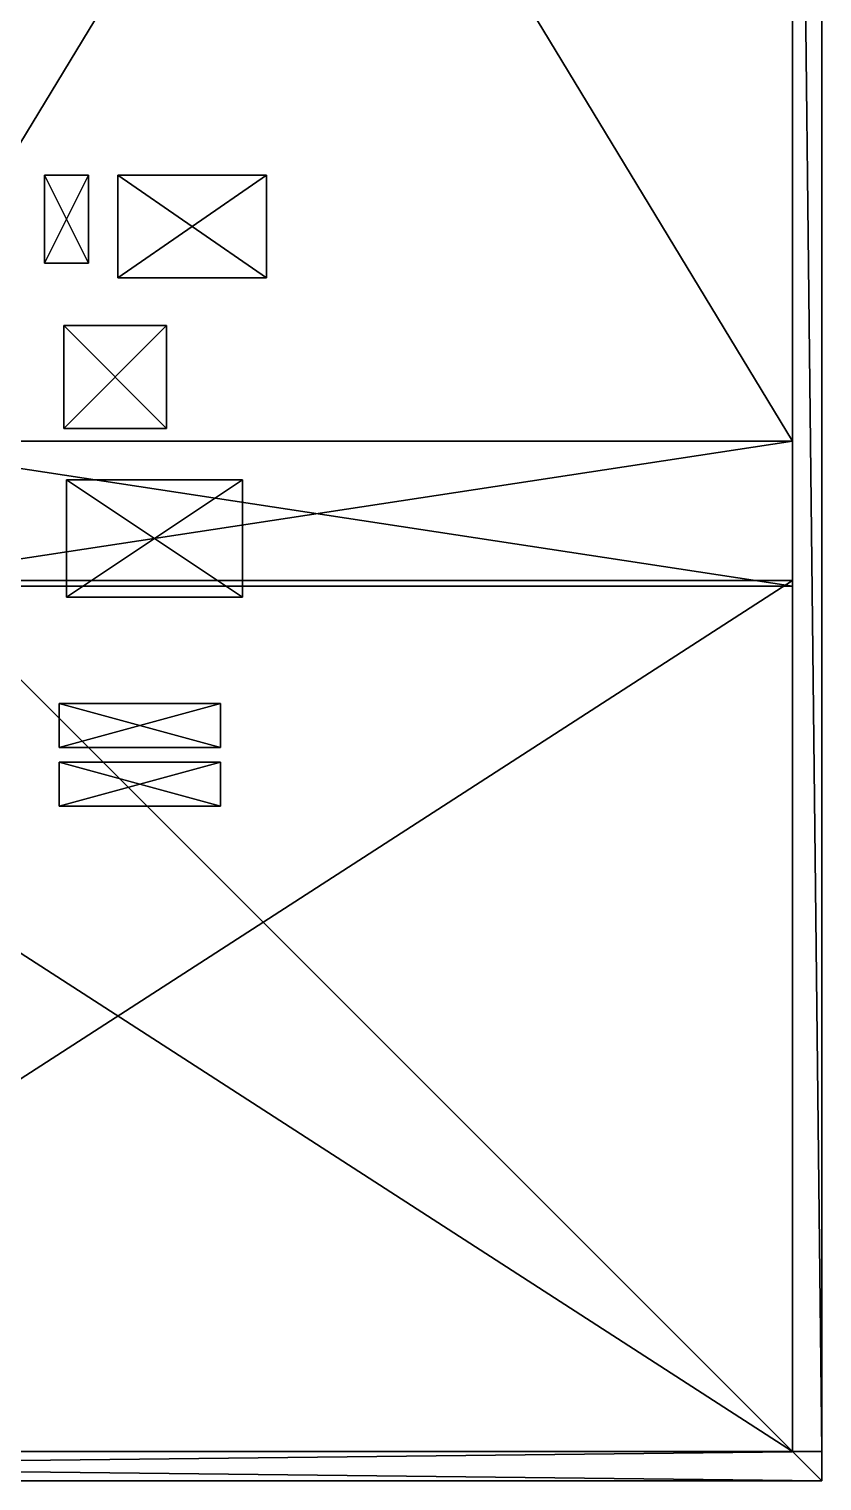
# Model space of a CAD drawing. Extents: x -6144 to 9632, y -5120 to 9632.
# Drawn here: x 8767 to 9632, y 6752 to 8336 of the extents above; entities that cross this region are included whole.
import ezdxf

# ---------------------------------------------------------------- set-up
doc = ezdxf.new("R2010")
doc.units = 0

msp = doc.modelspace()

# ---------------------------------------------------------------- meshes
at = {"layer": 'OBJECT1163', "color": 50}
mesh = msp.add_polyface(dxfattribs=at)
corners = [(8808, 7716, 11264), (8808, 7716, 10688), (8808, 7844, 10688), (8808, 7844, 11264), (9000, 7844, 11264), (9000, 7844, 10688), (9000, 7716, 10688), (9000, 7716, 11264)]
mesh.append_faces([[corners[k] for k in face] for face in [(1, 3, 0), (5, 7, 4), (6, 0, 7), (2, 4, 3), (1, 5, 2), (3, 7, 0)]], dxfattribs={"vtx0": -1})
mesh.append_faces([[corners[k] for k in face] for face in [(1, 2, 3), (5, 6, 7), (6, 1, 0), (2, 5, 4), (1, 6, 5), (3, 4, 7)]], dxfattribs={"vtx2": -1})
at = {"layer": 'OBJECT127', "color": 50}
mesh = msp.add_polyface(dxfattribs=at)
corners = [(9600, 9632, 10656), (9632, 9632, 10656), (9632, 9632, 12000), (9600, 9632, 12000), (9600, 6784, 10656), (9632, 6784, 10656), (9600, 6784, 12000), (9632, 6784, 12000)]
mesh.append_faces([[corners[k] for k in face] for face in [(1, 3, 0), (0, 5, 1), (3, 7, 6), (0, 6, 4), (1, 7, 2), (4, 7, 5)]], dxfattribs={"vtx0": -1})
mesh.append_faces([[corners[k] for k in face] for face in [(1, 2, 3), (0, 4, 5), (3, 2, 7), (0, 3, 6), (1, 5, 7), (4, 6, 7)]], dxfattribs={"vtx2": -1})
at = {"layer": 'OBJECT129', "color": 50}
mesh = msp.add_polyface(dxfattribs=at)
corners = [(6784, 6752, 12000), (6784, 6752, 10656), (6784, 6784, 10656), (6784, 6784, 12000), (9632, 6784, 12000), (9632, 6784, 10656), (9632, 6752, 10656), (9632, 6752, 12000)]
mesh.append_faces([[corners[k] for k in face] for face in [(1, 3, 0), (5, 7, 4), (6, 0, 7), (2, 4, 3), (1, 5, 2), (3, 7, 0)]], dxfattribs={"vtx0": -1})
mesh.append_faces([[corners[k] for k in face] for face in [(1, 2, 3), (5, 6, 7), (6, 1, 0), (2, 5, 4), (1, 6, 5), (3, 4, 7)]], dxfattribs={"vtx2": -1})
at = {"layer": 'OBJECT1302', "color": 50}
mesh = msp.add_polyface(dxfattribs=at)
corners = [(8976, 7552, 10688), (8800, 7552, 10688), (8800, 7552, 10864), (8976, 7552, 10864), (8800, 7600, 10688), (8976, 7600, 10688), (8976, 7600, 10864), (8800, 7600, 10864)]
mesh.append_faces([[corners[k] for k in face] for face in [(1, 3, 0), (5, 7, 4), (4, 0, 5), (2, 6, 3), (1, 7, 2), (5, 3, 6)]], dxfattribs={"vtx0": -1})
mesh.append_faces([[corners[k] for k in face] for face in [(1, 2, 3), (5, 6, 7), (4, 1, 0), (2, 7, 6), (1, 4, 7), (5, 0, 3)]], dxfattribs={"vtx2": -1})
at = {"layer": 'OBJECT1396', "color": 50}
mesh = msp.add_polyface(dxfattribs=at)
corners = [(8864, 8064, 10896), (8864, 8064, 10688), (8864, 8176, 10688), (8864, 8176, 10896), (9026, 8176, 10896), (9026, 8176, 10688), (9026, 8064, 10688), (9026, 8064, 10896)]
mesh.append_faces([[corners[k] for k in face] for face in [(1, 3, 0), (5, 7, 4), (6, 0, 7), (2, 4, 3), (1, 5, 2), (3, 7, 0)]], dxfattribs={"vtx0": -1})
mesh.append_faces([[corners[k] for k in face] for face in [(1, 2, 3), (5, 6, 7), (6, 1, 0), (2, 5, 4), (1, 6, 5), (3, 4, 7)]], dxfattribs={"vtx2": -1})
at = {"layer": 'OBJECT1448', "color": 50}
mesh = msp.add_polyface(dxfattribs=at)
corners = [(8805, 7900, 10976), (8805, 7900, 10688), (8805, 8012, 10688), (8805, 8012, 10976), (8917, 8012, 10976), (8917, 8012, 10688), (8917, 7900, 10688), (8917, 7900, 10976)]
mesh.append_faces([[corners[k] for k in face] for face in [(1, 3, 0), (5, 7, 4), (6, 0, 7), (2, 4, 3), (1, 5, 2), (3, 7, 0)]], dxfattribs={"vtx0": -1})
mesh.append_faces([[corners[k] for k in face] for face in [(1, 2, 3), (5, 6, 7), (6, 1, 0), (2, 5, 4), (1, 6, 5), (3, 4, 7)]], dxfattribs={"vtx2": -1})
at = {"layer": 'OBJECT1579', "color": 50}
mesh = msp.add_polyface(dxfattribs=at)
corners = [(8800, 7488, 10864), (8800, 7488, 10688), (8800, 7536, 10688), (8800, 7536, 10864), (8976, 7536, 10864), (8976, 7536, 10688), (8976, 7488, 10688), (8976, 7488, 10864)]
mesh.append_faces([[corners[k] for k in face] for face in [(1, 3, 0), (5, 7, 4), (6, 0, 7), (2, 4, 3), (1, 5, 2), (3, 7, 0)]], dxfattribs={"vtx0": -1})
mesh.append_faces([[corners[k] for k in face] for face in [(1, 2, 3), (5, 6, 7), (6, 1, 0), (2, 5, 4), (1, 6, 5), (3, 4, 7)]], dxfattribs={"vtx2": -1})
at = {"layer": 'OBJECT1609', "color": 50}
mesh = msp.add_polyface(dxfattribs=at)
corners = [(8784, 8080, 11200), (8784, 8080, 10688), (8784, 8176, 10688), (8784, 8176, 11200), (8832, 8176, 11200), (8832, 8176, 10688), (8832, 8080, 10688), (8832, 8080, 11200)]
mesh.append_faces([[corners[k] for k in face] for face in [(1, 3, 0), (5, 7, 4), (6, 0, 7), (2, 4, 3), (1, 5, 2), (3, 7, 0)]], dxfattribs={"vtx0": -1})
mesh.append_faces([[corners[k] for k in face] for face in [(1, 2, 3), (5, 6, 7), (6, 1, 0), (2, 5, 4), (1, 6, 5), (3, 4, 7)]], dxfattribs={"vtx2": -1})
at = {"layer": 'OBJECT313', "color": 50}
mesh = msp.add_polyface(dxfattribs=at)
corners = [(6752, 6752, 10656), (6752, 6752, 10176), (6752, 9632, 10176), (6752, 9632, 10656), (9632, 9632, 10656), (9632, 9632, 10176), (9632, 6752, 10176), (9632, 6752, 10656)]
mesh.append_faces([[corners[k] for k in face] for face in [(1, 3, 0), (5, 7, 4), (6, 0, 7), (2, 4, 3), (1, 5, 2), (3, 7, 0)]], dxfattribs={"vtx0": -1})
mesh.append_faces([[corners[k] for k in face] for face in [(1, 2, 3), (5, 6, 7), (6, 1, 0), (2, 5, 4), (1, 6, 5), (3, 4, 7)]], dxfattribs={"vtx2": -1})
at = {"layer": 'OBJECT320', "color": 50}
mesh = msp.add_polyface(dxfattribs=at)
corners = [(6752, 9632, 12000), (6752, 6752, 12000), (9632, 6752, 12000), (9632, 9632, 12000), (6752, 6752, 12224), (6752, 9632, 12224), (9632, 9632, 12224), (9632, 6752, 12224)]
mesh.append_faces([[corners[k] for k in face] for face in [(1, 3, 0), (5, 7, 4), (0, 4, 1), (2, 6, 3), (1, 7, 2), (3, 5, 0)]], dxfattribs={"vtx0": -1})
mesh.append_faces([[corners[k] for k in face] for face in [(1, 2, 3), (5, 6, 7), (0, 5, 4), (2, 7, 6), (1, 4, 7), (3, 6, 5)]], dxfattribs={"vtx2": -1})
at = {"layer": 'OBJECT340', "color": 50}
mesh = msp.add_polyface(dxfattribs=at)
corners = [(8560, 7886, 10687), (8560, 7886, 10656), (8560, 9600, 10656), (8560, 9600, 10687), (9600, 9600, 10687), (9600, 9600, 10656), (9600, 7886, 10656), (9600, 7886, 10687)]
mesh.append_faces([[corners[k] for k in face] for face in [(1, 3, 0), (5, 7, 4), (6, 0, 7), (2, 4, 3), (1, 5, 2), (3, 7, 0)]], dxfattribs={"vtx0": -1})
mesh.append_faces([[corners[k] for k in face] for face in [(1, 2, 3), (5, 6, 7), (6, 1, 0), (2, 5, 4), (1, 6, 5), (3, 4, 7)]], dxfattribs={"vtx2": -1})
at = {"layer": 'OBJECT341', "color": 50}
mesh = msp.add_polyface(dxfattribs=at)
corners = [(8128, 7734, 10656), (8128, 6784, 10656), (9600, 6784, 10656), (9600, 7734, 10656), (8128, 6784, 10687), (8128, 7734, 10687), (9600, 7734, 10687), (9600, 6784, 10687)]
mesh.append_faces([[corners[k] for k in face] for face in [(1, 3, 0), (5, 7, 4), (0, 4, 1), (2, 6, 3), (1, 7, 2), (3, 5, 0)]], dxfattribs={"vtx0": -1})
mesh.append_faces([[corners[k] for k in face] for face in [(1, 2, 3), (5, 6, 7), (0, 5, 4), (2, 7, 6), (1, 4, 7), (3, 6, 5)]], dxfattribs={"vtx2": -1})
at = {"layer": 'OBJECT347', "color": 50}
mesh = msp.add_polyface(dxfattribs=at)
corners = [(8562, 7728, 10687), (8562, 7728, 10656), (8562, 7886, 10656), (8562, 7886, 10687), (9600, 7886, 10687), (9600, 7886, 10656), (9600, 7728, 10656), (9600, 7728, 10687)]
mesh.append_faces([[corners[k] for k in face] for face in [(1, 3, 0), (5, 7, 4), (6, 0, 7), (2, 4, 3), (1, 5, 2), (3, 7, 0)]], dxfattribs={"vtx0": -1})
mesh.append_faces([[corners[k] for k in face] for face in [(1, 2, 3), (5, 6, 7), (6, 1, 0), (2, 5, 4), (1, 6, 5), (3, 4, 7)]], dxfattribs={"vtx2": -1})

doc.saveas('drawing.dxf')
